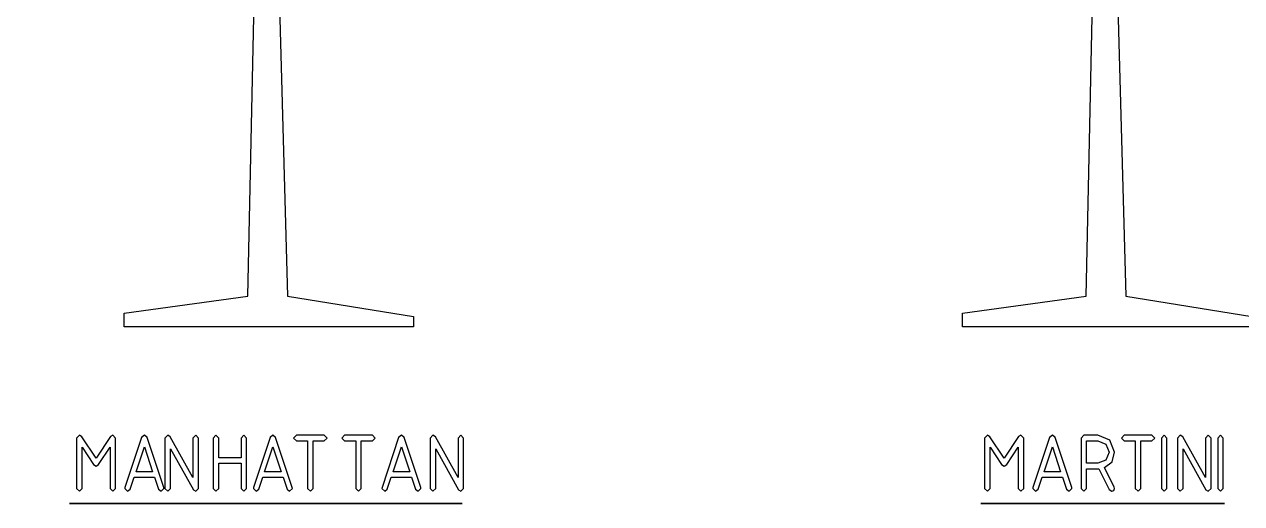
# Model space of a CAD drawing. Header units: metres. Extents: x 0 to 16.5, y 0 to 11.5.
# Drawn here: x 4.683 to 6.787, y 6.826 to 7.653 of the extents above; entities that cross this region are included whole.
import ezdxf

# ---------------------------------------------------------------- set-up
doc = ezdxf.new("R2010")
doc.units = ezdxf.units.M

msp = doc.modelspace()

# ---------------------------------------------------------------- linework, layer by layer
for points in [[(5.4905, 8.2528), (5.5167, 8.2528), (5.1226, 7.7468), (5.1382, 7.1839), (5.3559, 7.1486), (5.3559, 7.1309), (4.8558, 7.1309), (4.8558, 7.1544), (5.0695, 7.1839), (5.0813, 7.7468), (4.6832, 8.2528), (4.7158, 8.2528), (5.4905, 8.2528)], [(6.9395, 8.2528), (6.9655, 8.2528), (6.5713, 7.7468), (6.587, 7.1839), (6.8048, 7.1486), (6.8048, 7.1309), (6.3046, 7.1309), (6.3046, 7.1544), (6.5183, 7.1839), (6.5302, 7.7468), (6.132, 8.2528), (6.1646, 8.2528), (6.9395, 8.2528)], [(4.8321, 6.9415), (4.8073, 6.9042), (4.7826, 6.9413), (4.7783, 6.9437), (4.7734, 6.9389), (4.7734, 6.852), (4.7783, 6.8472), (4.783, 6.852), (4.783, 6.9232), (4.8028, 6.8936), (4.8073, 6.8906), (4.8116, 6.8936), (4.8313, 6.9232), (4.8313, 6.852), (4.8361, 6.8472), (4.8409, 6.852), (4.8409, 6.9389), (4.8361, 6.9437), (4.8321, 6.9415)], [(4.9241, 6.8535), (4.8952, 6.9399), (4.8906, 6.9437), (4.8857, 6.9398), (4.8569, 6.8535), (4.8568, 6.852), (4.8616, 6.8472), (4.866, 6.8505), (4.8729, 6.8713), (4.9081, 6.8713), (4.915, 6.8505), (4.9195, 6.8472), (4.9243, 6.852), (4.9241, 6.8535)], [(4.9355, 6.9409), (4.931, 6.9437), (4.9262, 6.9389), (4.9262, 6.852), (4.931, 6.8472), (4.9358, 6.852), (4.9358, 6.9205), (4.9753, 6.8498), (4.9793, 6.8472), (4.9841, 6.852), (4.9841, 6.9389), (4.9793, 6.9437), (4.9746, 6.9389), (4.9746, 6.8707), (4.9355, 6.9409)], [(5.0144, 6.8472), (5.0191, 6.852), (5.0191, 6.8955), (5.0579, 6.8955), (5.0579, 6.852), (5.0627, 6.8472), (5.0674, 6.852), (5.0674, 6.9389), (5.0627, 6.9437), (5.0579, 6.9389), (5.0579, 6.9051), (5.0191, 6.9051), (5.0191, 6.9389), (5.0144, 6.9437), (5.0096, 6.9389), (5.0096, 6.852), (5.0144, 6.8472)], [(5.1463, 6.8535), (5.1175, 6.9399), (5.1128, 6.9437), (5.1079, 6.9398), (5.0792, 6.8535), (5.079, 6.852), (5.0838, 6.8472), (5.0883, 6.8505), (5.0952, 6.8713), (5.1303, 6.8713), (5.1372, 6.8505), (5.1417, 6.8472), (5.1465, 6.852), (5.1463, 6.8535)], [(5.1534, 6.9341), (5.1727, 6.9341), (5.1727, 6.852), (5.1775, 6.8472), (5.1823, 6.852), (5.1823, 6.9341), (5.2016, 6.9341), (5.2063, 6.9389), (5.2016, 6.9437), (5.1534, 6.9437), (5.1486, 6.9389), (5.1534, 6.9341)], [(5.2367, 6.9341), (5.256, 6.9341), (5.256, 6.852), (5.2608, 6.8472), (5.2656, 6.852), (5.2656, 6.9341), (5.2849, 6.9341), (5.2896, 6.9389), (5.2849, 6.9437), (5.2367, 6.9437), (5.2319, 6.9389), (5.2367, 6.9341)], [(5.3685, 6.8535), (5.3397, 6.9399), (5.3351, 6.9437), (5.3301, 6.9398), (5.3014, 6.8535), (5.3012, 6.852), (5.306, 6.8472), (5.3105, 6.8505), (5.3174, 6.8713), (5.3525, 6.8713), (5.3594, 6.8505), (5.3639, 6.8472), (5.3687, 6.852), (5.3685, 6.8535)], [(5.3938, 6.9409), (5.3894, 6.9437), (5.3846, 6.9389), (5.3846, 6.852), (5.3894, 6.8472), (5.3941, 6.852), (5.3941, 6.9205), (5.4337, 6.8498), (5.4377, 6.8472), (5.4424, 6.852), (5.4424, 6.9389), (5.4377, 6.9437), (5.4329, 6.9389), (5.4329, 6.8707), (5.3938, 6.9409)], [(6.4015, 6.9415), (6.3767, 6.9042), (6.3521, 6.9413), (6.3477, 6.9437), (6.3429, 6.9389), (6.3429, 6.852), (6.3477, 6.8472), (6.3525, 6.852), (6.3525, 6.9232), (6.3722, 6.8936), (6.3767, 6.8906), (6.381, 6.8936), (6.4008, 6.9232), (6.4008, 6.852), (6.4056, 6.8472), (6.4104, 6.852), (6.4104, 6.9389), (6.4056, 6.9437), (6.4015, 6.9415)], [(6.4935, 6.8535), (6.4647, 6.9399), (6.4601, 6.9437), (6.4551, 6.9398), (6.4264, 6.8535), (6.4262, 6.852), (6.431, 6.8472), (6.4355, 6.8505), (6.4424, 6.8713), (6.4775, 6.8713), (6.4844, 6.8505), (6.4889, 6.8472), (6.4937, 6.852), (6.4935, 6.8535)], [(6.5674, 6.9146), (6.5591, 6.9353), (6.5386, 6.9437), (6.5144, 6.9437), (6.5096, 6.9389), (6.5096, 6.852), (6.5144, 6.8472), (6.5191, 6.852), (6.5191, 6.8858), (6.5386, 6.8858), (6.5404, 6.8858), (6.5583, 6.8499), (6.5627, 6.8472), (6.566, 6.8487), (6.5674, 6.852), (6.5668, 6.8543), (6.5501, 6.8879), (6.5631, 6.8981), (6.5674, 6.9146)], [(6.5839, 6.9341), (6.6033, 6.9341), (6.6033, 6.852), (6.608, 6.8472), (6.6128, 6.852), (6.6128, 6.9341), (6.6321, 6.9341), (6.6369, 6.9389), (6.6321, 6.9437), (6.5839, 6.9437), (6.5792, 6.9389), (6.5839, 6.9341)], [(6.658, 6.852), (6.658, 6.9389), (6.6533, 6.9437), (6.6484, 6.9389), (6.6484, 6.852), (6.6533, 6.8472), (6.658, 6.852)], [(6.6855, 6.9409), (6.681, 6.9437), (6.6762, 6.9389), (6.6762, 6.852), (6.681, 6.8472), (6.6858, 6.852), (6.6858, 6.9205), (6.7253, 6.8498), (6.7293, 6.8472), (6.7341, 6.852), (6.7341, 6.9389), (6.7293, 6.9437), (6.7246, 6.9389), (6.7246, 6.8707), (6.6855, 6.9409)], [(6.7553, 6.852), (6.7553, 6.9389), (6.7505, 6.9437), (6.7457, 6.9389), (6.7457, 6.852), (6.7505, 6.8472), (6.7553, 6.852)], [(4.9048, 6.8809), (4.8762, 6.8809), (4.8906, 6.9239), (4.9048, 6.8809)], [(5.127, 6.8809), (5.0985, 6.8809), (5.1128, 6.9239), (5.127, 6.8809)], [(5.3492, 6.8809), (5.3207, 6.8809), (5.3351, 6.9239), (5.3492, 6.8809)], [(6.4742, 6.8809), (6.4457, 6.8809), (6.4601, 6.9239), (6.4742, 6.8809)], [(6.5386, 6.9341), (6.5522, 6.9284), (6.5579, 6.9148), (6.5522, 6.901), (6.5386, 6.8954), (6.5191, 6.8954), (6.5191, 6.9341), (6.5386, 6.9341)], [(4.7612, 6.8258), (4.7612, 6.8258), (5.44, 6.8258), (4.7612, 6.8258)], [(6.3364, 6.8258), (6.3364, 6.8258), (6.7572, 6.8258), (6.3364, 6.8258)]]:
    msp.add_lwpolyline(points, close=True)

doc.saveas('drawing.dxf')
